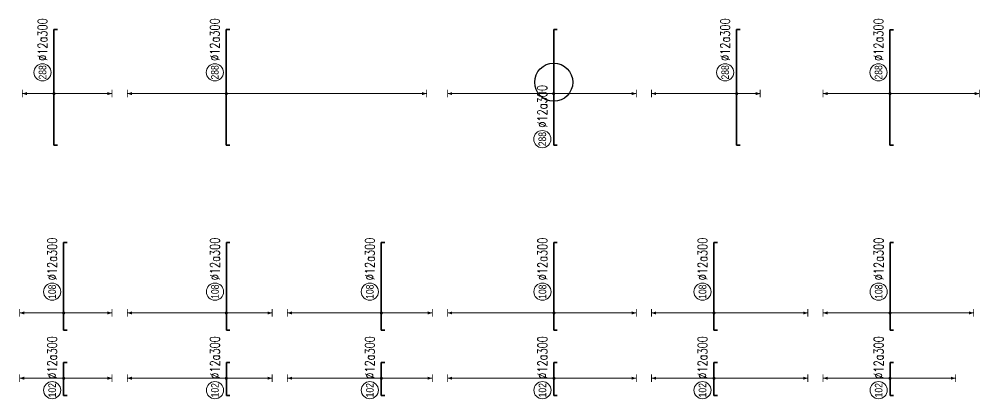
# Model space of a CAD drawing. Header units: millimetres. Extents: x -415354 to 883813, y -531490 to 486716.
# Drawn here: x 3930 to 54320, y -366150 to -346252 of the extents above; entities that cross this region are included whole.
import ezdxf
from ezdxf.enums import TextEntityAlignment as Align

# ---------------------------------------------------------------- set-up
doc = ezdxf.new("R2010")
doc.units = ezdxf.units.MM
doc.header["$MEASUREMENT"] = 0
doc.layers.add('kata_Highlight', color=2, linetype='Continuous')
for name, color, linetype, lineweight in [('NDC_S_DIM', 1, 'Continuous', 15), ('NDC_S_REBAR', 4, 'Continuous', 35), ('NDC_S_VN TEXT', 7, 'Continuous', 20)]:
    doc.layers.add(name, color=color, linetype=linetype, lineweight=lineweight)
doc.styles.add('ARIAL', font='arial.ttf', dxfattribs={"width": 0.8})
doc.styles.add('NDC_EN TXT', font='romans.shx', dxfattribs={"width": 0.8})

# ---------------------------------------------------------------- blocks, each defined once
blk = doc.blocks.new('*U420')
h = blk.add_hatch(color=6)
edge = h.paths.add_edge_path()
edge.add_arc((-2.99, 0), 0.3, 0, 360)
at = {"layer": 'NDC_S_DIM', "color": 8}
for q in [(-2.99, 11.54), (-2.99, -12.71)]:
    blk.add_line((-2.99, 0), q, dxfattribs=at)
for points in [[(-3.99, 11.54, 0.2, 0.2, 0), (-1.99, 11.54, 0, 0, 0)], [(-3.99, -12.71, 0.2, 0.2, 0), (-1.99, -12.71, 0, 0, 0)]]:
    blk.add_lwpolyline(points, format="xyseb", dxfattribs=at)
at = {"layer": 'NDC_S_DIM'}
blk.add_circle((2.58, 3), 2.25, dxfattribs=at)
at = {"layer": 'NDC_S_DIM', "color": 6}
blk.add_circle((-2.99, 0), 0.3, dxfattribs=at)
at = {"layer": 'NDC_S_DIM', "color": 8}
for points in [[(-3.39, 10.34), (-2.99, 11.54), (-2.59, 10.34)], [(-3.39, -11.51), (-2.99, -12.71), (-2.59, -11.51)]]:
    blk.add_solid(points, dxfattribs=at)
at = {"layer": 'NDC_S_REBAR'}
for p, q in [((0, 0), (-7.48, 0)), ((-7.48, 0), (-7.48, -0.9)), ((0, 0), (15.51, 0)), ((15.51, 0), (15.51, -0.9)), ((-7.48, -0.9), (-7.48, -0.9)), ((15.51, -0.9), (15.51, -0.9))]:
    blk.add_line(p, q, dxfattribs=at)
at = {"layer": 'NDC_S_VN TEXT', "style": 'ARIAL', "width": 0.8}
blk.add_attdef('KHT', text='', height=2, dxfattribs=at).set_placement((2.58, 3), align=Align.MIDDLE_CENTER)
at = {"layer": 'NDC_S_VN TEXT', "color": 3, "style": 'NDC_EN TXT', "width": 0.75}
blk.add_attdef('DKT', (5.58, 1.75), '', height=2.5, dxfattribs=at)
blk = doc.blocks.new('*U421')
h = blk.add_hatch(color=6)
edge = h.paths.add_edge_path()
edge.add_arc((-2.99, 0), 0.3, 0, 360)
at = {"layer": 'NDC_S_DIM', "color": 8}
for q in [(-2.99, 11.54), (-2.99, -12.71)]:
    blk.add_line((-2.99, 0), q, dxfattribs=at)
for points in [[(-3.99, 11.54, 0.2, 0.2, 0), (-1.99, 11.54, 0, 0, 0)], [(-3.99, -12.71, 0.2, 0.2, 0), (-1.99, -12.71, 0, 0, 0)]]:
    blk.add_lwpolyline(points, format="xyseb", dxfattribs=at)
at = {"layer": 'NDC_S_DIM'}
blk.add_circle((-6.13, 3), 2.25, dxfattribs=at)
at = {"layer": 'NDC_S_DIM', "color": 6}
blk.add_circle((-2.99, 0), 0.3, dxfattribs=at)
at = {"layer": 'NDC_S_DIM', "color": 8}
for points in [[(-3.39, 10.34), (-2.99, 11.54), (-2.59, 10.34)], [(-3.39, -11.51), (-2.99, -12.71), (-2.59, -11.51)]]:
    blk.add_solid(points, dxfattribs=at)
at = {"layer": 'NDC_S_REBAR'}
for p, q in [((0, 0), (-7.48, 0)), ((-7.48, 0), (-7.48, -0.9)), ((0, 0), (1.13, 0)), ((1.13, 0), (1.13, -0.9)), ((-7.48, -0.9), (-7.48, -0.9)), ((1.13, -0.9), (1.13, -0.9))]:
    blk.add_line(p, q, dxfattribs=at)
at = {"layer": 'NDC_S_VN TEXT', "style": 'ARIAL', "width": 0.8}
blk.add_attdef('KHT', text='', height=2, dxfattribs=at).set_placement((-6.13, 3), align=Align.MIDDLE_CENTER)
at = {"layer": 'NDC_S_VN TEXT', "color": 3, "style": 'NDC_EN TXT', "width": 0.75}
blk.add_attdef('DKT', (-3.13, 1.75), '', height=2.5, dxfattribs=at)
blk = doc.blocks.new('*U413')
h = blk.add_hatch(color=6)
edge = h.paths.add_edge_path()
edge.add_arc((-2.99, 0), 0.3, 0, 360)
at = {"layer": 'NDC_S_DIM', "color": 8}
for q in [(-2.99, 8.27), (-2.99, -15.23)]:
    blk.add_line((-2.99, 0), q, dxfattribs=at)
for points in [[(-3.99, 8.27, 0.2, 0.2, 0), (-1.99, 8.27, 0, 0, 0)], [(-3.99, -15.23, 0.2, 0.2, 0), (-1.99, -15.23, 0, 0, 0)]]:
    blk.add_lwpolyline(points, format="xyseb", dxfattribs=at)
at = {"layer": 'NDC_S_DIM'}
blk.add_circle((2.58, 3), 2.25, dxfattribs=at)
at = {"layer": 'NDC_S_DIM', "color": 6}
blk.add_circle((-2.99, 0), 0.3, dxfattribs=at)
at = {"layer": 'NDC_S_DIM', "color": 8}
for points in [[(-3.39, 7.07), (-2.99, 8.27), (-2.59, 7.07)], [(-3.39, -14.03), (-2.99, -15.23), (-2.59, -14.03)]]:
    blk.add_solid(points, dxfattribs=at)
at = {"layer": 'NDC_S_REBAR'}
for p, q in [((0, 0), (-16.49, 0)), ((-16.49, 0), (-16.49, -0.9)), ((0, 0), (13.77, 0)), ((13.77, 0), (13.77, -0.9)), ((-16.49, -0.9), (-16.49, -0.9)), ((13.77, -0.9), (13.77, -0.9))]:
    blk.add_line(p, q, dxfattribs=at)
at = {"layer": 'NDC_S_VN TEXT', "style": 'ARIAL', "width": 0.8}
blk.add_attdef('KHT', text='', height=2, dxfattribs=at).set_placement((2.58, 3), align=Align.MIDDLE_CENTER)
at = {"layer": 'NDC_S_VN TEXT', "color": 3, "style": 'NDC_EN TXT', "width": 0.75}
blk.add_attdef('DKT', (5.58, 1.75), '', height=2.5, dxfattribs=at)
blk = doc.blocks.new('*U418')
h = blk.add_hatch(color=6)
edge = h.paths.add_edge_path()
edge.add_arc((-2.99, 0), 0.3, 0, 360)
at = {"layer": 'NDC_S_DIM', "color": 8}
for q in [(-2.99, 25.99), (-2.99, -12.01)]:
    blk.add_line((-2.99, 0), q, dxfattribs=at)
for points in [[(-3.99, 25.99, 0.2, 0.2, 0), (-1.99, 25.99, 0, 0, 0)], [(-3.99, -12.01, 0.2, 0.2, 0), (-1.99, -12.01, 0, 0, 0)]]:
    blk.add_lwpolyline(points, format="xyseb", dxfattribs=at)
at = {"layer": 'NDC_S_DIM'}
blk.add_circle((2.58, 3), 2.25, dxfattribs=at)
at = {"layer": 'NDC_S_DIM', "color": 6}
blk.add_circle((-2.99, 0), 0.3, dxfattribs=at)
at = {"layer": 'NDC_S_DIM', "color": 8}
for points in [[(-3.39, 24.79), (-2.99, 25.99), (-2.59, 24.79)], [(-3.39, -10.81), (-2.99, -12.01), (-2.59, -10.81)]]:
    blk.add_solid(points, dxfattribs=at)
at = {"layer": 'NDC_S_REBAR'}
for p, q in [((0, 0), (-7.48, 0)), ((-7.48, 0), (-7.48, -0.9)), ((0, 0), (15.51, 0)), ((15.51, 0), (15.51, -0.9)), ((-7.48, -0.9), (-7.48, -0.9)), ((15.51, -0.9), (15.51, -0.9))]:
    blk.add_line(p, q, dxfattribs=at)
at = {"layer": 'NDC_S_VN TEXT', "style": 'ARIAL', "width": 0.8}
blk.add_attdef('KHT', text='', height=2, dxfattribs=at).set_placement((2.58, 3), align=Align.MIDDLE_CENTER)
at = {"layer": 'NDC_S_VN TEXT', "color": 3, "style": 'NDC_EN TXT', "width": 0.75}
blk.add_attdef('DKT', (5.58, 1.75), '', height=2.5, dxfattribs=at)
blk = doc.blocks.new('*U419')
h = blk.add_hatch(color=6)
edge = h.paths.add_edge_path()
edge.add_arc((-2.99, 0), 0.3, 0, 360)
at = {"layer": 'NDC_S_DIM', "color": 8}
for q in [(-2.99, 25.99), (-2.99, -12.01)]:
    blk.add_line((-2.99, 0), q, dxfattribs=at)
for points in [[(-3.99, 25.99, 0.2, 0.2, 0), (-1.99, 25.99, 0, 0, 0)], [(-3.99, -12.01, 0.2, 0.2, 0), (-1.99, -12.01, 0, 0, 0)]]:
    blk.add_lwpolyline(points, format="xyseb", dxfattribs=at)
at = {"layer": 'NDC_S_DIM'}
blk.add_circle((-6.13, 3), 2.25, dxfattribs=at)
at = {"layer": 'NDC_S_DIM', "color": 6}
blk.add_circle((-2.99, 0), 0.3, dxfattribs=at)
at = {"layer": 'NDC_S_DIM', "color": 8}
for points in [[(-3.39, 24.79), (-2.99, 25.99), (-2.59, 24.79)], [(-3.39, -10.81), (-2.99, -12.01), (-2.59, -10.81)]]:
    blk.add_solid(points, dxfattribs=at)
at = {"layer": 'NDC_S_REBAR'}
for p, q in [((0, 0), (-7.48, 0)), ((-7.48, 0), (-7.48, -0.9)), ((0, 0), (1.13, 0)), ((1.13, 0), (1.13, -0.9)), ((-7.48, -0.9), (-7.48, -0.9)), ((1.13, -0.9), (1.13, -0.9))]:
    blk.add_line(p, q, dxfattribs=at)
at = {"layer": 'NDC_S_VN TEXT', "style": 'ARIAL', "width": 0.8}
blk.add_attdef('KHT', text='', height=2, dxfattribs=at).set_placement((-6.13, 3), align=Align.MIDDLE_CENTER)
at = {"layer": 'NDC_S_VN TEXT', "color": 3, "style": 'NDC_EN TXT', "width": 0.75}
blk.add_attdef('DKT', (-3.13, 1.75), '', height=2.5, dxfattribs=at)
blk = doc.blocks.new('*U410')
h = blk.add_hatch(color=6)
edge = h.paths.add_edge_path()
edge.add_arc((-2.99, 0), 0.3, 0, 360)
at = {"layer": 'NDC_S_DIM', "color": 8}
for q in [(-2.99, 25.96), (-2.99, -52.54)]:
    blk.add_line((-2.99, 0), q, dxfattribs=at)
for points in [[(-3.99, 25.96, 0.2, 0.2, 0), (-1.99, 25.96, 0, 0, 0)], [(-3.99, -52.54, 0.2, 0.2, 0), (-1.99, -52.54, 0, 0, 0)]]:
    blk.add_lwpolyline(points, format="xyseb", dxfattribs=at)
at = {"layer": 'NDC_S_DIM'}
blk.add_circle((2.58, 3), 2.25, dxfattribs=at)
at = {"layer": 'NDC_S_DIM', "color": 6}
blk.add_circle((-2.99, 0), 0.3, dxfattribs=at)
at = {"layer": 'NDC_S_DIM', "color": 8}
for points in [[(-3.39, 24.76), (-2.99, 25.96), (-2.59, 24.76)], [(-3.39, -51.34), (-2.99, -52.54), (-2.59, -51.34)]]:
    blk.add_solid(points, dxfattribs=at)
at = {"layer": 'NDC_S_REBAR'}
for p, q in [((0, 0), (-16.48, 0)), ((-16.48, 0), (-16.48, -0.9)), ((0, 0), (13.78, 0)), ((13.78, 0), (13.78, -0.9)), ((-16.48, -0.9), (-16.48, -0.9)), ((13.78, -0.9), (13.78, -0.9))]:
    blk.add_line(p, q, dxfattribs=at)
at = {"layer": 'NDC_S_VN TEXT', "style": 'ARIAL', "width": 0.8}
blk.add_attdef('KHT', text='', height=2, dxfattribs=at).set_placement((2.58, 3), align=Align.MIDDLE_CENTER)
at = {"layer": 'NDC_S_VN TEXT', "color": 3, "style": 'NDC_EN TXT', "width": 0.75}
blk.add_attdef('DKT', (5.58, 1.75), '', height=2.5, dxfattribs=at)
blk = doc.blocks.new('*U412')
h = blk.add_hatch(color=6)
edge = h.paths.add_edge_path()
edge.add_arc((-2.99, 0), 0.3, 0, 360)
at = {"layer": 'NDC_S_DIM', "color": 8}
for q in [(-2.99, 24.61), (-2.99, -13.39)]:
    blk.add_line((-2.99, 0), q, dxfattribs=at)
for points in [[(-3.99, 24.61, 0.2, 0.2, 0), (-1.99, 24.61, 0, 0, 0)], [(-3.99, -13.39, 0.2, 0.2, 0), (-1.99, -13.39, 0, 0, 0)]]:
    blk.add_lwpolyline(points, format="xyseb", dxfattribs=at)
at = {"layer": 'NDC_S_DIM'}
blk.add_circle((2.58, 3), 2.25, dxfattribs=at)
at = {"layer": 'NDC_S_DIM', "color": 6}
blk.add_circle((-2.99, 0), 0.3, dxfattribs=at)
at = {"layer": 'NDC_S_DIM', "color": 8}
for points in [[(-3.39, 23.41), (-2.99, 24.61), (-2.59, 23.41)], [(-3.39, -12.19), (-2.99, -13.39), (-2.59, -12.19)]]:
    blk.add_solid(points, dxfattribs=at)
at = {"layer": 'NDC_S_REBAR'}
for p, q in [((0, 0), (-7.48, 0)), ((-7.48, 0), (-7.48, -0.9)), ((0, 0), (15.51, 0)), ((15.51, 0), (15.51, -0.9)), ((-7.48, -0.9), (-7.48, -0.9)), ((15.51, -0.9), (15.51, -0.9))]:
    blk.add_line(p, q, dxfattribs=at)
at = {"layer": 'NDC_S_VN TEXT', "style": 'ARIAL', "width": 0.8}
blk.add_attdef('KHT', text='', height=2, dxfattribs=at).set_placement((2.58, 3), align=Align.MIDDLE_CENTER)
at = {"layer": 'NDC_S_VN TEXT', "color": 3, "style": 'NDC_EN TXT', "width": 0.75}
blk.add_attdef('DKT', (5.58, 1.75), '', height=2.5, dxfattribs=at)
blk = doc.blocks.new('*U426')
h = blk.add_hatch(color=6)
edge = h.paths.add_edge_path()
edge.add_arc((-2.99, 0), 0.3, 0, 360)
at = {"layer": 'NDC_S_DIM', "color": 8}
for q in [(-2.99, 24.61), (-2.99, -13.39)]:
    blk.add_line((-2.99, 0), q, dxfattribs=at)
for points in [[(-3.99, 24.61, 0.2, 0.2, 0), (-1.99, 24.61, 0, 0, 0)], [(-3.99, -13.39, 0.2, 0.2, 0), (-1.99, -13.39, 0, 0, 0)]]:
    blk.add_lwpolyline(points, format="xyseb", dxfattribs=at)
at = {"layer": 'NDC_S_DIM'}
blk.add_circle((-6.13, 3), 2.25, dxfattribs=at)
at = {"layer": 'NDC_S_DIM', "color": 6}
blk.add_circle((-2.99, 0), 0.3, dxfattribs=at)
at = {"layer": 'NDC_S_DIM', "color": 8}
for points in [[(-3.39, 23.41), (-2.99, 24.61), (-2.59, 23.41)], [(-3.39, -12.19), (-2.99, -13.39), (-2.59, -12.19)]]:
    blk.add_solid(points, dxfattribs=at)
at = {"layer": 'NDC_S_REBAR'}
for p, q in [((0, 0), (-7.48, 0)), ((-7.48, 0), (-7.48, -0.9)), ((0, 0), (1.13, 0)), ((1.13, 0), (1.13, -0.9)), ((-7.48, -0.9), (-7.48, -0.9)), ((1.13, -0.9), (1.13, -0.9))]:
    blk.add_line(p, q, dxfattribs=at)
at = {"layer": 'NDC_S_VN TEXT', "style": 'ARIAL', "width": 0.8}
blk.add_attdef('KHT', text='', height=2, dxfattribs=at).set_placement((-6.13, 3), align=Align.MIDDLE_CENTER)
at = {"layer": 'NDC_S_VN TEXT', "color": 3, "style": 'NDC_EN TXT', "width": 0.75}
blk.add_attdef('DKT', (-3.13, 1.75), '', height=2.5, dxfattribs=at)
blk = doc.blocks.new('*U432')
h = blk.add_hatch(color=6)
edge = h.paths.add_edge_path()
edge.add_arc((-2.99, 0), 0.3, 0, 360)
at = {"layer": 'NDC_S_DIM', "color": 8}
for q in [(-2.99, 27.88), (-2.99, -21.62)]:
    blk.add_line((-2.99, 0), q, dxfattribs=at)
for points in [[(-3.99, 27.88, 0.2, 0.2, 0), (-1.99, 27.88, 0, 0, 0)], [(-3.99, -21.62, 0.2, 0.2, 0), (-1.99, -21.62, 0, 0, 0)]]:
    blk.add_lwpolyline(points, format="xyseb", dxfattribs=at)
at = {"layer": 'NDC_S_DIM'}
blk.add_circle((2.58, 3), 2.25, dxfattribs=at)
at = {"layer": 'NDC_S_DIM', "color": 6}
blk.add_circle((-2.99, 0), 0.3, dxfattribs=at)
at = {"layer": 'NDC_S_DIM', "color": 8}
for points in [[(-3.39, 26.68), (-2.99, 27.88), (-2.59, 26.68)], [(-3.39, -20.42), (-2.99, -21.62), (-2.59, -20.42)]]:
    blk.add_solid(points, dxfattribs=at)
at = {"layer": 'NDC_S_REBAR'}
for p, q in [((0, 0), (-7.48, 0)), ((-7.48, 0), (-7.48, -0.9)), ((0, 0), (15.51, 0)), ((15.51, 0), (15.51, -0.9)), ((-7.48, -0.9), (-7.48, -0.9)), ((15.51, -0.9), (15.51, -0.9))]:
    blk.add_line(p, q, dxfattribs=at)
at = {"layer": 'NDC_S_VN TEXT', "style": 'ARIAL', "width": 0.8}
blk.add_attdef('KHT', text='', height=2, dxfattribs=at).set_placement((2.58, 3), align=Align.MIDDLE_CENTER)
at = {"layer": 'NDC_S_VN TEXT', "color": 3, "style": 'NDC_EN TXT', "width": 0.75}
blk.add_attdef('DKT', (5.58, 1.75), '', height=2.5, dxfattribs=at)
blk = doc.blocks.new('*U433')
h = blk.add_hatch(color=6)
edge = h.paths.add_edge_path()
edge.add_arc((-2.99, 0), 0.3, 0, 360)
at = {"layer": 'NDC_S_DIM', "color": 8}
for q in [(-2.99, 27.88), (-2.99, -21.62)]:
    blk.add_line((-2.99, 0), q, dxfattribs=at)
for points in [[(-3.99, 27.88, 0.2, 0.2, 0), (-1.99, 27.88, 0, 0, 0)], [(-3.99, -21.62, 0.2, 0.2, 0), (-1.99, -21.62, 0, 0, 0)]]:
    blk.add_lwpolyline(points, format="xyseb", dxfattribs=at)
at = {"layer": 'NDC_S_DIM'}
blk.add_circle((-6.13, 3), 2.25, dxfattribs=at)
at = {"layer": 'NDC_S_DIM', "color": 6}
blk.add_circle((-2.99, 0), 0.3, dxfattribs=at)
at = {"layer": 'NDC_S_DIM', "color": 8}
for points in [[(-3.39, 26.68), (-2.99, 27.88), (-2.59, 26.68)], [(-3.39, -20.42), (-2.99, -21.62), (-2.59, -20.42)]]:
    blk.add_solid(points, dxfattribs=at)
at = {"layer": 'NDC_S_REBAR'}
for p, q in [((0, 0), (-7.48, 0)), ((-7.48, 0), (-7.48, -0.9)), ((0, 0), (1.13, 0)), ((1.13, 0), (1.13, -0.9)), ((-7.48, -0.9), (-7.48, -0.9)), ((1.13, -0.9), (1.13, -0.9))]:
    blk.add_line(p, q, dxfattribs=at)
at = {"layer": 'NDC_S_VN TEXT', "style": 'ARIAL', "width": 0.8}
blk.add_attdef('KHT', text='', height=2, dxfattribs=at).set_placement((-6.13, 3), align=Align.MIDDLE_CENTER)
at = {"layer": 'NDC_S_VN TEXT', "color": 3, "style": 'NDC_EN TXT', "width": 0.75}
blk.add_attdef('DKT', (-3.13, 1.75), '', height=2.5, dxfattribs=at)
blk = doc.blocks.new('*U480')
h = blk.add_hatch(color=6)
edge = h.paths.add_edge_path()
edge.add_arc((-2.99, 0), 0.3, 0, 360)
at = {"layer": 'NDC_S_DIM', "color": 8}
for q in [(-2.99, 27.85), (-2.99, -21.65)]:
    blk.add_line((-2.99, 0), q, dxfattribs=at)
for points in [[(-3.99, 27.85, 0.2, 0.2, 0), (-1.99, 27.85, 0, 0, 0)], [(-3.99, -21.65, 0.2, 0.2, 0), (-1.99, -21.65, 0, 0, 0)]]:
    blk.add_lwpolyline(points, format="xyseb", dxfattribs=at)
at = {"layer": 'NDC_S_DIM'}
blk.add_circle((-14.91, 3), 2.25, dxfattribs=at)
at = {"layer": 'NDC_S_DIM', "color": 6}
blk.add_circle((-2.99, 0), 0.3, dxfattribs=at)
at = {"layer": 'NDC_S_DIM', "color": 8}
for points in [[(-3.39, 26.65), (-2.99, 27.85), (-2.59, 26.65)], [(-3.39, -20.45), (-2.99, -21.65), (-2.59, -20.45)]]:
    blk.add_solid(points, dxfattribs=at)
at = {"layer": 'NDC_S_REBAR'}
for p, q in [((0, 0), (-16.48, 0)), ((-16.48, 0), (-16.48, -0.9)), ((0, 0), (13.78, 0)), ((13.78, 0), (13.78, -0.9)), ((-16.48, -0.9), (-16.48, -0.9)), ((13.78, -0.9), (13.78, -0.9))]:
    blk.add_line(p, q, dxfattribs=at)
at = {"layer": 'NDC_S_VN TEXT', "style": 'ARIAL', "width": 0.8}
blk.add_attdef('KHT', text='', height=2, dxfattribs=at).set_placement((-14.91, 3), align=Align.MIDDLE_CENTER)
at = {"layer": 'NDC_S_VN TEXT', "color": 3, "style": 'NDC_EN TXT', "width": 0.75}
blk.add_attdef('DKT', (-11.91, 1.75), '', height=2.5, dxfattribs=at)
blk = doc.blocks.new('*U428')
h = blk.add_hatch(color=6)
edge = h.paths.add_edge_path()
edge.add_arc((-2.99, 0), 0.3, 0, 360)
at = {"layer": 'NDC_S_DIM', "color": 8}
for q in [(-2.99, 16.37), (-2.99, -24.63)]:
    blk.add_line((-2.99, 0), q, dxfattribs=at)
for points in [[(-3.99, 16.37, 0.2, 0.2, 0), (-1.99, 16.37, 0, 0, 0)], [(-3.99, -24.63, 0.2, 0.2, 0), (-1.99, -24.63, 0, 0, 0)]]:
    blk.add_lwpolyline(points, format="xyseb", dxfattribs=at)
at = {"layer": 'NDC_S_DIM'}
blk.add_circle((2.58, 3), 2.25, dxfattribs=at)
at = {"layer": 'NDC_S_DIM', "color": 6}
blk.add_circle((-2.99, 0), 0.3, dxfattribs=at)
at = {"layer": 'NDC_S_DIM', "color": 8}
for points in [[(-3.39, 15.17), (-2.99, 16.37), (-2.59, 15.17)], [(-3.39, -23.43), (-2.99, -24.63), (-2.59, -23.43)]]:
    blk.add_solid(points, dxfattribs=at)
at = {"layer": 'NDC_S_REBAR'}
for p, q in [((0, 0), (-7.48, 0)), ((-7.48, 0), (-7.48, -0.9)), ((0, 0), (15.51, 0)), ((15.51, 0), (15.51, -0.9)), ((-7.48, -0.9), (-7.48, -0.9)), ((15.51, -0.9), (15.51, -0.9))]:
    blk.add_line(p, q, dxfattribs=at)
at = {"layer": 'NDC_S_VN TEXT', "style": 'ARIAL', "width": 0.8}
blk.add_attdef('KHT', text='', height=2, dxfattribs=at).set_placement((2.58, 3), align=Align.MIDDLE_CENTER)
at = {"layer": 'NDC_S_VN TEXT', "color": 3, "style": 'NDC_EN TXT', "width": 0.75}
blk.add_attdef('DKT', (5.58, 1.75), '', height=2.5, dxfattribs=at)
blk = doc.blocks.new('*U435')
h = blk.add_hatch(color=6)
edge = h.paths.add_edge_path()
edge.add_arc((-2.99, 0), 0.3, 0, 360)
at = {"layer": 'NDC_S_DIM', "color": 8}
for q in [(-2.99, 16.37), (-2.99, -24.63)]:
    blk.add_line((-2.99, 0), q, dxfattribs=at)
for points in [[(-3.99, 16.37, 0.2, 0.2, 0), (-1.99, 16.37, 0, 0, 0)], [(-3.99, -24.63, 0.2, 0.2, 0), (-1.99, -24.63, 0, 0, 0)]]:
    blk.add_lwpolyline(points, format="xyseb", dxfattribs=at)
at = {"layer": 'NDC_S_DIM'}
blk.add_circle((-6.13, 3), 2.25, dxfattribs=at)
at = {"layer": 'NDC_S_DIM', "color": 6}
blk.add_circle((-2.99, 0), 0.3, dxfattribs=at)
at = {"layer": 'NDC_S_DIM', "color": 8}
for points in [[(-3.39, 15.17), (-2.99, 16.37), (-2.59, 15.17)], [(-3.39, -23.43), (-2.99, -24.63), (-2.59, -23.43)]]:
    blk.add_solid(points, dxfattribs=at)
at = {"layer": 'NDC_S_REBAR'}
for p, q in [((0, 0), (-7.48, 0)), ((-7.48, 0), (-7.48, -0.9)), ((0, 0), (1.13, 0)), ((1.13, 0), (1.13, -0.9)), ((-7.48, -0.9), (-7.48, -0.9)), ((1.13, -0.9), (1.13, -0.9))]:
    blk.add_line(p, q, dxfattribs=at)
at = {"layer": 'NDC_S_VN TEXT', "style": 'ARIAL', "width": 0.8}
blk.add_attdef('KHT', text='', height=2, dxfattribs=at).set_placement((-6.13, 3), align=Align.MIDDLE_CENTER)
at = {"layer": 'NDC_S_VN TEXT', "color": 3, "style": 'NDC_EN TXT', "width": 0.75}
blk.add_attdef('DKT', (-3.13, 1.75), '', height=2.5, dxfattribs=at)
blk = doc.blocks.new('*U481')
h = blk.add_hatch(color=6)
edge = h.paths.add_edge_path()
edge.add_arc((-2.99, 0), 0.3, 0, 360)
at = {"layer": 'NDC_S_DIM', "color": 8}
for q in [(-2.99, 22.31), (-2.99, -6.19)]:
    blk.add_line((-2.99, 0), q, dxfattribs=at)
for points in [[(-3.99, 22.31, 0.2, 0.2, 0), (-1.99, 22.31, 0, 0, 0)], [(-3.99, -6.19, 0.2, 0.2, 0), (-1.99, -6.19, 0, 0, 0)]]:
    blk.add_lwpolyline(points, format="xyseb", dxfattribs=at)
at = {"layer": 'NDC_S_DIM'}
blk.add_circle((2.58, 3), 2.25, dxfattribs=at)
at = {"layer": 'NDC_S_DIM', "color": 6}
blk.add_circle((-2.99, 0), 0.3, dxfattribs=at)
at = {"layer": 'NDC_S_DIM', "color": 8}
for points in [[(-3.39, 21.11), (-2.99, 22.31), (-2.59, 21.11)], [(-3.39, -4.99), (-2.99, -6.19), (-2.59, -4.99)]]:
    blk.add_solid(points, dxfattribs=at)
at = {"layer": 'NDC_S_REBAR'}
for p, q in [((0, 0), (-16.48, 0)), ((-16.48, 0), (-16.48, -0.9)), ((0, 0), (13.78, 0)), ((13.78, 0), (13.78, -0.9)), ((-16.48, -0.9), (-16.48, -0.9)), ((13.78, -0.9), (13.78, -0.9))]:
    blk.add_line(p, q, dxfattribs=at)
at = {"layer": 'NDC_S_VN TEXT', "style": 'ARIAL', "width": 0.8}
blk.add_attdef('KHT', text='', height=2, dxfattribs=at).set_placement((2.58, 3), align=Align.MIDDLE_CENTER)
at = {"layer": 'NDC_S_VN TEXT', "color": 3, "style": 'NDC_EN TXT', "width": 0.75}
blk.add_attdef('DKT', (5.58, 1.75), '', height=2.5, dxfattribs=at)
blk = doc.blocks.new('*U430')
h = blk.add_hatch(color=6)
edge = h.paths.add_edge_path()
edge.add_arc((-2.99, 0), 0.3, 0, 360)
at = {"layer": 'NDC_S_DIM', "color": 8}
for q in [(-2.99, 17.57), (-2.99, -21.93)]:
    blk.add_line((-2.99, 0), q, dxfattribs=at)
for points in [[(-3.99, 17.57, 0.2, 0.2, 0), (-1.99, 17.57, 0, 0, 0)], [(-3.99, -21.93, 0.2, 0.2, 0), (-1.99, -21.93, 0, 0, 0)]]:
    blk.add_lwpolyline(points, format="xyseb", dxfattribs=at)
at = {"layer": 'NDC_S_DIM'}
blk.add_circle((2.58, 3), 2.25, dxfattribs=at)
at = {"layer": 'NDC_S_DIM', "color": 6}
blk.add_circle((-2.99, 0), 0.3, dxfattribs=at)
at = {"layer": 'NDC_S_DIM', "color": 8}
for points in [[(-3.39, 16.37), (-2.99, 17.57), (-2.59, 16.37)], [(-3.39, -20.73), (-2.99, -21.93), (-2.59, -20.73)]]:
    blk.add_solid(points, dxfattribs=at)
at = {"layer": 'NDC_S_REBAR'}
for p, q in [((0, 0), (-7.48, 0)), ((-7.48, 0), (-7.48, -0.9)), ((0, 0), (15.51, 0)), ((15.51, 0), (15.51, -0.9)), ((-7.48, -0.9), (-7.48, -0.9)), ((15.51, -0.9), (15.51, -0.9))]:
    blk.add_line(p, q, dxfattribs=at)
at = {"layer": 'NDC_S_VN TEXT', "style": 'ARIAL', "width": 0.8}
blk.add_attdef('KHT', text='', height=2, dxfattribs=at).set_placement((2.58, 3), align=Align.MIDDLE_CENTER)
at = {"layer": 'NDC_S_VN TEXT', "color": 3, "style": 'NDC_EN TXT', "width": 0.75}
blk.add_attdef('DKT', (5.58, 1.75), '', height=2.5, dxfattribs=at)
blk = doc.blocks.new('*U431')
h = blk.add_hatch(color=6)
edge = h.paths.add_edge_path()
edge.add_arc((-2.99, 0), 0.3, 0, 360)
at = {"layer": 'NDC_S_DIM', "color": 8}
for q in [(-2.99, 17.57), (-2.99, -17.18)]:
    blk.add_line((-2.99, 0), q, dxfattribs=at)
for points in [[(-3.99, 17.57, 0.2, 0.2, 0), (-1.99, 17.57, 0, 0, 0)], [(-3.99, -17.18, 0.2, 0.2, 0), (-1.99, -17.18, 0, 0, 0)]]:
    blk.add_lwpolyline(points, format="xyseb", dxfattribs=at)
at = {"layer": 'NDC_S_DIM'}
blk.add_circle((-6.13, 3), 2.25, dxfattribs=at)
at = {"layer": 'NDC_S_DIM', "color": 6}
blk.add_circle((-2.99, 0), 0.3, dxfattribs=at)
at = {"layer": 'NDC_S_DIM', "color": 8}
for points in [[(-3.39, 16.37), (-2.99, 17.57), (-2.59, 16.37)], [(-3.39, -15.98), (-2.99, -17.18), (-2.59, -15.98)]]:
    blk.add_solid(points, dxfattribs=at)
at = {"layer": 'NDC_S_REBAR'}
for p, q in [((0, 0), (-7.48, 0)), ((-7.48, 0), (-7.48, -0.9)), ((0, 0), (1.13, 0)), ((1.13, 0), (1.13, -0.9)), ((-7.48, -0.9), (-7.48, -0.9)), ((1.13, -0.9), (1.13, -0.9))]:
    blk.add_line(p, q, dxfattribs=at)
at = {"layer": 'NDC_S_VN TEXT', "style": 'ARIAL', "width": 0.8}
blk.add_attdef('KHT', text='', height=2, dxfattribs=at).set_placement((-6.13, 3), align=Align.MIDDLE_CENTER)
at = {"layer": 'NDC_S_VN TEXT', "color": 3, "style": 'NDC_EN TXT', "width": 0.75}
blk.add_attdef('DKT', (-3.13, 1.75), '', height=2.5, dxfattribs=at)
blk = doc.blocks.new('*U335')
h = blk.add_hatch(color=6)
edge = h.paths.add_edge_path()
edge.add_arc((-2.99, 0), 0.3, 0, 360)
at = {"layer": 'NDC_S_DIM', "color": 8}
for q in [(-2.99, 17.54), (-2.99, -23.46)]:
    blk.add_line((-2.99, 0), q, dxfattribs=at)
for points in [[(-3.99, 17.54, 0.2, 0.2, 0), (-1.99, 17.54, 0, 0, 0)], [(-3.99, -23.46, 0.2, 0.2, 0), (-1.99, -23.46, 0, 0, 0)]]:
    blk.add_lwpolyline(points, format="xyseb", dxfattribs=at)
at = {"layer": 'NDC_S_DIM'}
blk.add_circle((2.58, 3), 2.25, dxfattribs=at)
at = {"layer": 'NDC_S_DIM', "color": 6}
blk.add_circle((-2.99, 0), 0.3, dxfattribs=at)
at = {"layer": 'NDC_S_DIM', "color": 8}
for points in [[(-3.39, 16.34), (-2.99, 17.54), (-2.59, 16.34)], [(-3.39, -22.26), (-2.99, -23.46), (-2.59, -22.26)]]:
    blk.add_solid(points, dxfattribs=at)
at = {"layer": 'NDC_S_REBAR'}
for p, q in [((0, 0), (-16.48, 0)), ((-16.48, 0), (-16.48, -0.9)), ((0, 0), (13.77, 0)), ((13.77, 0), (13.77, -0.9)), ((-16.48, -0.9), (-16.48, -0.9)), ((13.77, -0.9), (13.77, -0.9))]:
    blk.add_line(p, q, dxfattribs=at)
at = {"layer": 'NDC_S_VN TEXT', "style": 'ARIAL', "width": 0.8}
blk.add_attdef('KHT', text='', height=2, dxfattribs=at).set_placement((2.58, 3), align=Align.MIDDLE_CENTER)
at = {"layer": 'NDC_S_VN TEXT', "color": 3, "style": 'NDC_EN TXT', "width": 0.75}
blk.add_attdef('DKT', (5.58, 1.75), '', height=2.5, dxfattribs=at)

msp = doc.modelspace()

# ---------------------------------------------------------------- linework, layer by layer
at = {"layer": 'kata_Highlight'}
msp.add_circle((31970.1, -349553.9), 1000, dxfattribs=at)

# ---------------------------------------------------------------- block references
at = {"xscale": 200, "yscale": 200, "zscale": 200, "rotation": 90}
for name, p, values in [('*U413', (5753.6, -349552.9), {'KHT': '288', 'DKT': '%%C12a300'}), ('*U410', (14791, -349553.9), {'KHT': '288', 'DKT': '%%C12a300'}), ('*U481', (41562.1, -349553.9), {'KHT': '288', 'DKT': '%%C12a300'}), ('*U335', (49608, -349553.9), {'KHT': '288', 'DKT': '%%C12a300'}), ('*U480', (31970.1, -349553.9), {'KHT': '288', 'DKT': '%%C12a300'}), ('*U420', (6258.4, -361052.9), {'KHT': '108', 'DKT': '%%C12a300'}), ('*U418', (14797.8, -361052.9), {'KHT': '108', 'DKT': '%%C12a300'}), ('*U412', (22921.8, -361052.9), {'KHT': '108', 'DKT': '%%C12a300'}), ('*U432', (31977, -361052.9), {'KHT': '108', 'DKT': '%%C12a300'}), ('*U428', (40374.1, -361052.9), {'KHT': '108', 'DKT': '%%C12a300'}), ('*U430', (49614.9, -361052.9), {'KHT': '108', 'DKT': '%%C12a300'}), ('*U421', (6258.4, -364474.4), {'KHT': '102', 'DKT': '%%C12a300'}), ('*U419', (14797.8, -364474.4), {'KHT': '102', 'DKT': '%%C12a300'}), ('*U426', (22921.8, -364474.4), {'KHT': '102', 'DKT': '%%C12a300'}), ('*U433', (31977, -364474.4), {'KHT': '102', 'DKT': '%%C12a300'}), ('*U435', (40374.1, -364474.4), {'KHT': '102', 'DKT': '%%C12a300'}), ('*U431', (49614.9, -364474.4), {'KHT': '102', 'DKT': '%%C12a300'})]:
    msp.add_blockref(name, p, dxfattribs=at).add_auto_attribs(values)

doc.saveas('drawing.dxf')
